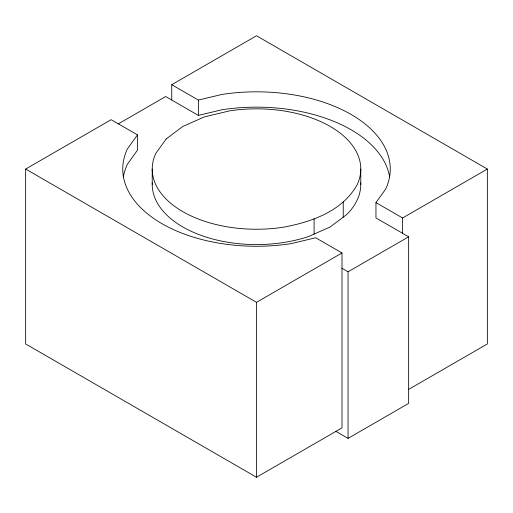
<?xml version="1.0" encoding="UTF-8"?>
<svg xmlns="http://www.w3.org/2000/svg" width="513" height="513" viewBox="0 0 513 513"><rect width="100%" height="100%" fill="white"/><g stroke="black" fill="none" stroke-linecap="round" stroke-linejoin="round"><path stroke-width="0.77" d="M137.471 134.881L127.301 149.059A133.758 77.226 0 0 0 291.121 243.637L315.675 237.763L341.998 252.96L341.998 427.874L256.5 477.237L25.65 343.954L25.65 169.046L111.148 119.683L137.471 134.881L137.471 150.206L127.301 164.384A133.758 77.226 0 0 0 123.287 177.395M335.694 431.234L348.058 438.371L408.649 403.385L408.649 236.807L375.958 217.935L375.958 202.609L385.699 189.034A133.758 77.226 0 0 0 221.879 94.45L198.364 100.073L171.74 84.703L171.74 100.029M171.74 84.703L256.5 35.763L487.35 169.046L487.35 343.954L408.79 389.309M118.17 123.96L165.68 96.527L198.364 115.399L221.879 109.776A133.758 77.226 0 0 1 389.713 177.395M25.65 169.046L256.5 302.324L341.998 252.96M375.958 202.609L402.59 217.98L487.35 169.046M341.998 268.286L348.058 271.787L408.649 236.807M402.59 217.98L402.59 233.306M360.78 169.046L360.78 184.372M348.058 271.787L348.058 438.371M343.248 201.821L343.248 217.146M314.103 218.762L314.103 234.088M256.5 302.324L256.5 477.237M198.364 100.073L198.364 115.399M152.22 169.046L152.22 184.372M360.742 182.808A104.28 60.207 0 0 1 346.807 214.472L330.237 226.938L308.64 236.506A104.28 60.207 0 0 1 203.193 236.115A104.28 60.207 0 0 1 152.258 182.808M166.193 138.94L155.772 153.464A104.28 60.207 0 0 0 283.49 227.195C311.699 221.969 342.472 211.138 357.228 184.629A104.28 60.207 0 0 0 229.51 110.891L204.36 116.906L182.763 126.474L166.193 138.94"/></g></svg>
